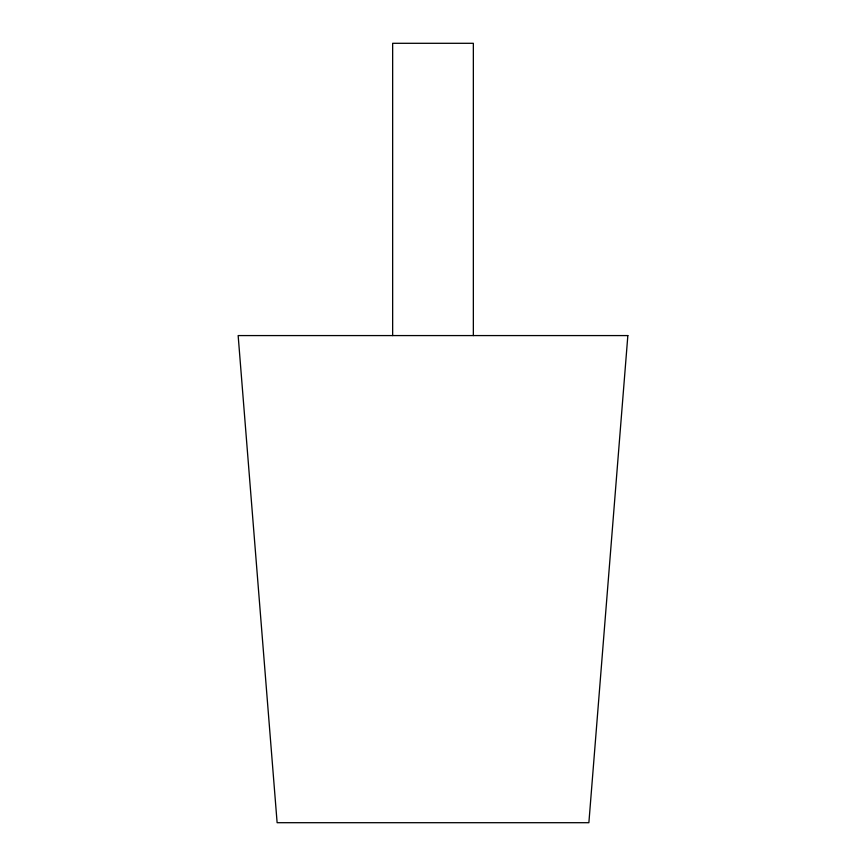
<?xml version="1.0" encoding="UTF-8"?>
<svg xmlns="http://www.w3.org/2000/svg" width="866" height="866" viewBox="0 0 866 866"><rect width="100%" height="100%" fill="white"/><g stroke="black" fill="none" stroke-linecap="round" stroke-linejoin="round"><path stroke-width="1.3" d="M473.345 335.575L473.345 43.3L392.655 43.3L392.655 335.575M627.85 335.575L588.88 822.7L277.12 822.7L238.15 335.575L627.85 335.575"/></g></svg>
